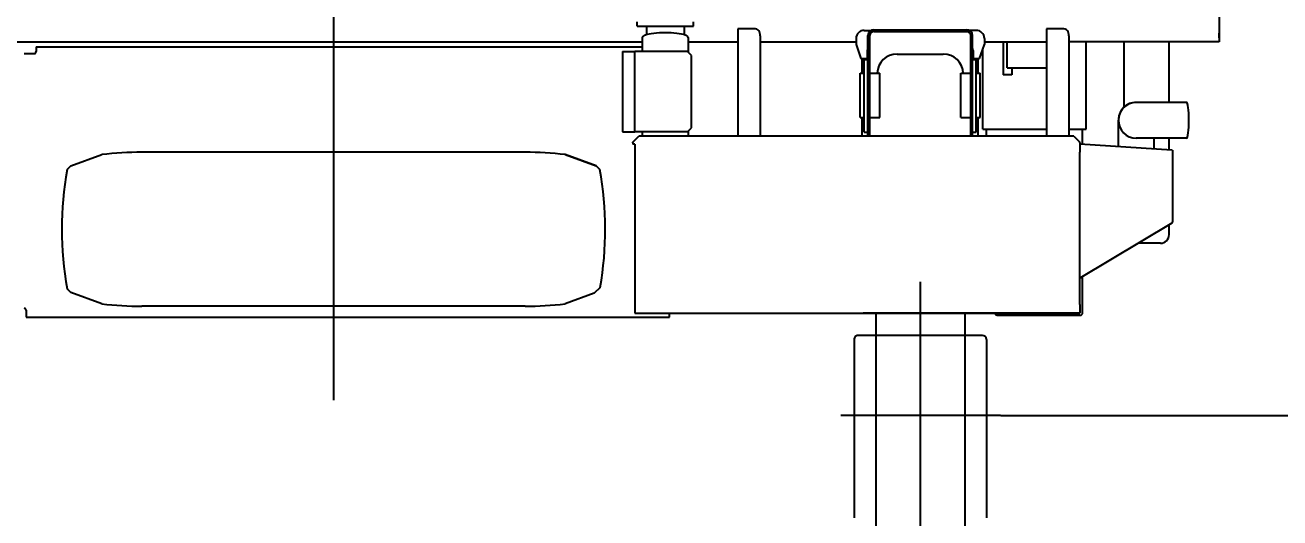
# Model space of a CAD drawing. Extents: x -31701 to 37626, y -27136 to 32271.
# Drawn here: x -23606 to -20474, y 16088 to 17317 of the extents above; entities that cross this region are included whole.
import ezdxf

# ---------------------------------------------------------------- set-up
doc = ezdxf.new("R2010")
doc.units = 0
doc.header["$PDMODE"] = 35
doc.layers.get('0').update_dxf_attribs({"linetype": 'CONTINUOUS'})
doc.layers.get('DEFPOINTS').update_dxf_attribs({"linetype": 'CONTINUOUS'})
doc.styles.add('MX_DIMTXSTY_2', font='txt.shx', dxfattribs={"width": 1.1, "bigfont": 'extfont.shx'})
doc.styles.add('MX_DIMTXSTY_3', font='txt.shx', dxfattribs={"width": 1.2, "bigfont": 'extfont.shx'})
doc.styles.add('MX_NOTE_STANDARD', font='txt.shx', dxfattribs={"bigfont": 'extfont.shx'})
doc.dimstyles.new('MXDIMSTYLE', dxfattribs={"dimtxt": 2.8, "dimasz": 2.5, "dimexe": 1, "dimexo": 0.5, "dimgap": 0.5, "dimtad": 1, "dimdsep": 46, "dimtxsty": 'MX_NOTE_STANDARD', "dimblk1": 'OPEN30', "dimblk2": 'OPEN30', "dimsah": 1, "dimcen": 2.5, "dimadec": 0, "dimazin": 0, "dimtfac": 1, "dimtmove": 0, "dimatfit": 3, "dimldrblk": 'OPEN30', "dimfxl": 1, "dimtzin": 0, "dimarcsym": 0})

# ---------------------------------------------------------------- blocks, each defined once
blk = doc.blocks.new('_OPEN30')
at = {"color": 0, "linetype": 'ByBlock', "lineweight": -2}
for p, q in [((-1, 0.267949), (0, 0)), ((0, 0), (-1, -0.267949)), ((0, 0), (-1, 0))]:
    blk.add_line(p, q, dxfattribs=at)
blk = doc.blocks.new('*D19')
at = {"color": 0, "linetype": 'Continuous', "lineweight": -2}
for p, q in [((-20888.337382, 21142.974889), (-18799.186747, 21142.974889)), ((-18800.186747, 21140.204889), (-18800.186747, 14645.744889)), ((-21170.769755, 14642.974889), (-18799.186747, 14642.974889))]:
    blk.add_line(p, q, dxfattribs=at)
at = {"layer": 'DEFPOINTS', "color": 0, "linetype": 'Continuous', "lineweight": 0}
for p in [(-20888.837382, 21142.974889), (-21171.269755, 14642.974889), (-18800.186747, 14642.974889)]:
    blk.add_point(p, dxfattribs=at)
at = {"color": 0, "linetype": 'Continuous', "lineweight": -2, "xscale": 2.77, "yscale": 2.77, "zscale": 2.77}
for p, rotation in [((-18800.186747, 21142.974889), 90), ((-18800.186747, 14642.974889), 270)]:
    blk.add_blockref('_OPEN30', p, dxfattribs=dict(at, rotation=rotation))
at = {"color": 0, "linetype": 'Continuous', "insert": (-18950.686747, 17892.974889), "char_height": 300, "attachment_point": 5, "rotation": 90, "line_spacing_factor": 0.792857, "style": 'MX_DIMTXSTY_2'}
blk.add_mtext('\\A1;6500', dxfattribs=at)
blk = doc.blocks.new('*D18')
at = {"color": 0, "linetype": 'Continuous', "lineweight": -2}
for p, q in [((-20888.337395, 19442.974889), (-19773.995477, 19442.974889)), ((-19774.995477, 19440.204889), (-19774.995477, 16345.744889)), ((-21170.769646, 16342.974889), (-19773.995477, 16342.974889))]:
    blk.add_line(p, q, dxfattribs=at)
at = {"layer": 'DEFPOINTS', "color": 0, "linetype": 'Continuous', "lineweight": 0}
for p in [(-20888.837395, 19442.974889), (-21171.269646, 16342.974889), (-19774.995477, 16342.974889)]:
    blk.add_point(p, dxfattribs=at)
at = {"color": 0, "linetype": 'Continuous', "lineweight": -2, "xscale": 2.77, "yscale": 2.77, "zscale": 2.77}
for p, rotation in [((-19774.995477, 19442.974889), 90), ((-19774.995477, 16342.974889), 270)]:
    blk.add_blockref('_OPEN30', p, dxfattribs=dict(at, rotation=rotation))
at = {"color": 0, "linetype": 'Continuous', "insert": (-19925.495477, 17892.974889), "char_height": 300, "attachment_point": 5, "rotation": 90, "line_spacing_factor": 0.792857, "style": 'MX_DIMTXSTY_3'}
blk.add_mtext('\\A1;3100', dxfattribs=at)

msp = doc.modelspace()

# ---------------------------------------------------------------- linework, layer by layer
at = {"color": 104, "linetype": 'Continuous'}
for p, q in [((-22836, 19352.91), (-22836, 16381.37)), ((-20626, 18510.97), (-20626, 17274.97)), ((-20626, 17389.67), (-20626, 17296.97)), ((-22078, 17314.37), (-22078, 17325.22)), ((-21938, 17314.37), (-21938, 17325.05)), ((-22078, 17314.37), (-21938, 17314.37)), ((-22065.41, 17286.43), (-22065.42, 17250.97)), ((-22055.25, 17314.37), (-22055.26, 17293.01)), ((-21961.25, 17314.37), (-21961.26, 17292.98)), ((-21951.11, 17286.4), (-21951.12, 17249.39)), ((-21827, 17307.82), (-21827, 17040.17)), ((-21787, 17307.82), (-21827, 17307.82)), ((-21771, 17290.44), (-21771, 17040.17)), ((-21057, 17307.82), (-21057, 17040.17)), ((-21017, 17307.82), (-21057, 17307.82)), ((-21001, 17290.44), (-21001, 17040.17)), ((-20626, 17285.14), (-20626, 17296.97)), ((-23673.55, 17274.97), (-22065.41, 17274.97)), ((-23578, 17263.27), (-22065.42, 17263.27)), ((-23578, 17263.27), (-23578, 17250.97)), ((-21951.11, 17274.97), (-21827, 17274.97)), ((-21771, 17274.97), (-21532, 17274.97)), ((-21212, 17274.97), (-21057, 17274.97)), ((-20901, 17274.97), (-21001, 17274.97)), ((-20889, 17274.97), (-20901, 17274.97)), ((-20626, 17274.97), (-20889, 17274.97)), ((-20864.2, 17274.97), (-20864.2, 17111.52)), ((-20751, 17124.36), (-20751, 17274.97)), ((-23608, 17245.97), (-23603.13, 17245.97)), ((-23603.13, 17245.97), (-23583, 17245.97)), ((-22115, 17250.97), (-22087, 17250.97)), ((-22115, 17250.97), (-22115, 17050.97)), ((-22087, 17250.97), (-22085, 17250.97)), ((-22085, 17250.97), (-22083.71, 17250.97)), ((-22044.89, 17250.97), (-22083.71, 17250.97)), ((-22041.89, 17250.97), (-22044.89, 17250.97)), ((-21952.7, 17250.97), (-22041.89, 17250.97)), ((-21942.7, 17240.97), (-21952.7, 17250.97)), ((-21942.7, 17060.97), (-21942.7, 17240.97)), ((-20799.42, 17124.36), (-20832.9, 17124.36)), ((-20799.42, 17124.36), (-20832.9, 17124.36)), ((-20707.5, 17124.36), (-20799.42, 17124.36)), ((-20707.5, 17124.36), (-20799.42, 17124.36)), ((-20877.45, 17072.1), (-20877.45, 17079.74)), ((-20877.45, 17072.1), (-20877.45, 17079.74)), ((-20877.45, 17013.69), (-20877.45, 17072.1)), ((-20877.45, 17013.69), (-20877.45, 17072.1)), ((-22115, 17050.97), (-22087, 17050.97)), ((-22089, 17025.17), (-22074, 17040.17)), ((-22089, 17025.17), (-22074, 17040.17)), ((-22087, 17050.97), (-22085, 17050.97)), ((-22085, 17050.97), (-22083.71, 17050.97)), ((-22044.89, 17050.97), (-22083.71, 17050.97)), ((-20989, 17040.17), (-22074, 17040.17)), ((-20989, 17040.17), (-22074, 17040.17)), ((-22065.47, 17050.97), (-22065.47, 17040.17)), ((-22041.89, 17050.97), (-22044.89, 17050.97)), ((-21952.7, 17050.97), (-22041.89, 17050.97)), ((-21952.7, 17050.97), (-21942.7, 17060.97)), ((-21951.17, 17052.51), (-21951.17, 17040.17)), ((-20989, 17040.17), (-20974, 17025.17)), ((-20989, 17040.17), (-20974, 17025.17)), ((-20799.42, 17035.26), (-20832.9, 17035.26)), ((-20799.42, 17035.26), (-20815.45, 17035.26)), ((-20707.5, 17035.26), (-20799.42, 17035.26)), ((-20707.5, 17035.26), (-20799.42, 17035.26)), ((-20788.35, 17008.61), (-20788.35, 17035.26)), ((-20788.35, 17008.01), (-20788.35, 17035.26)), ((-20751, 17005.62), (-20751, 17035.26)), ((-22089, 17023.77), (-22089, 17025.17)), ((-22089, 17023.77), (-22089, 17025.17)), ((-22089, 17023.77), (-22089, 17021.77)), ((-22089, 17023.77), (-22089, 17021.77)), ((-22089, 17021.77), (-22089, 17020.17)), ((-22084, 17020.17), (-22089, 17020.17)), ((-22084, 17020.17), (-22084, 16598.57)), ((-20974, 17023.77), (-20974, 17025.17)), ((-20974, 17023.77), (-20974, 17025.17)), ((-20974, 17023.77), (-20974, 17021.77)), ((-20974, 17023.77), (-20974, 17021.77)), ((-20974, 17021.77), (-20974, 17000.17)), ((-20974, 17021.77), (-20974, 17000.17)), ((-20744, 17005.17), (-20974, 17019.86)), ((-20744, 17005.17), (-20974, 17019.86)), ((-20744, 17005.17), (-20742.4, 17005.17)), ((-20744, 17005.17), (-20742.4, 17005.17)), ((-20742.4, 17005.17), (-20742.4, 16826.31)), ((-20742.4, 17005.17), (-20742.4, 16826.31)), ((-23491.54, 16965.97), (-23414, 16994.06)), ((-22345.52, 16999.98), (-23314, 16999.98)), ((-22258, 16994.06), (-22180.46, 16965.97)), ((-22180.46, 16965.98), (-22257.96, 16994.07)), ((-20974, 16620.17), (-20974, 17000.17)), ((-20974, 16620.17), (-20974, 17000.17)), ((-23500.91, 16956.6), (-23491.54, 16965.97)), ((-22180.47, 16965.97), (-22171.1, 16956.6)), ((-20744.16, 16823.22), (-20974, 16686.29)), ((-20744.16, 16823.22), (-20974, 16686.29)), ((-20751, 16794.57), (-20751, 16819.14)), ((-20772.6, 16772.97), (-20828.5, 16772.97)), ((-23491.54, 16649.97), (-23500.9, 16659.33)), ((-22170.47, 16662.97), (-22185.18, 16648.26)), ((-23414, 16621.87), (-23491.54, 16649.97)), ((-22185.18, 16648.26), (-22258, 16621.87)), ((-23603.13, 16605.97), (-23603.13, 16588.67)), ((-22358, 16615.97), (-23314, 16615.97)), ((-22084, 16598.57), (-20974, 16598.57)), ((-22084, 16598.57), (-21514.03, 16598.57)), ((-21997.7, 16588.67), (-21997.7, 16598.57)), ((-20974, 16598.57), (-21514.03, 16598.57)), ((-20974, 16620.17), (-20974, 16598.57)), ((-20974, 16620.17), (-20974, 16598.57)), ((-23603.13, 16588.67), (-21997.7, 16588.67))]:
    msp.add_line(p, q, dxfattribs=at)
at = {"color": 251, "linetype": 'Continuous'}
for p, q in [((-21532, 17283.98), (-21532, 17268.98)), ((-21512, 17303.98), (-21494.36, 17303.98)), ((-21502.5, 17040.17), (-21502.5, 17290.95)), ((-21498, 17040.17), (-21498, 17291.11)), ((-21488, 17305.44), (-21256, 17305.44)), ((-21488, 17301.11), (-21256, 17301.11)), ((-21232, 17303.98), (-21249.64, 17303.98)), ((-21246, 17040.17), (-21246, 17291.11)), ((-21241.5, 17040.17), (-21241.5, 17290.95)), ((-21212, 17283.98), (-21212, 17268.98)), ((-21532, 17268.98), (-21520, 17233.98)), ((-21504, 17253.98), (-21504, 17233.98)), ((-21240, 17253.98), (-21240, 17233.98)), ((-21224, 17233.98), (-21212, 17268.98)), ((-21216, 17057.78), (-21216, 17257.32)), ((-21165, 17274.97), (-21165, 17192.78)), ((-21155, 17210.85), (-21155, 17274.97)), ((-20958.01, 17057.78), (-20958.01, 17274.97)), ((-21520, 17233.98), (-21504, 17233.98)), ((-21516.5, 17196.97), (-21516.5, 17233.98)), ((-21511.5, 17050.11), (-21511.5, 17231.22)), ((-21511.5, 17231.22), (-21502.5, 17231.22)), ((-21510.5, 17231.22), (-21510.5, 17233.98)), ((-21429.5, 17244.95), (-21314.5, 17244.95)), ((-21241.5, 17231.22), (-21232.5, 17231.22)), ((-21240, 17233.98), (-21224, 17233.98)), ((-21233.5, 17231.22), (-21233.5, 17233.98)), ((-21232.5, 17050.11), (-21232.5, 17231.22)), ((-21227.5, 17196.97), (-21227.5, 17233.98)), ((-21522, 17086.97), (-21522, 17196.97)), ((-21522, 17196.97), (-21511.5, 17196.97)), ((-21498, 17196.97), (-21473, 17196.97)), ((-21473, 17086.97), (-21473, 17196.97)), ((-21271, 17196.97), (-21246, 17196.97)), ((-21271, 17086.97), (-21271, 17196.97)), ((-21232.5, 17196.97), (-21222, 17196.97)), ((-21222, 17086.97), (-21222, 17196.97)), ((-21143, 17192.78), (-21165, 17192.78)), ((-21155, 17210.85), (-21057, 17210.85)), ((-21143, 17210.85), (-21143, 17192.78)), ((-21522, 17086.97), (-21511.5, 17086.97)), ((-21516.5, 17040.17), (-21516.5, 17086.97)), ((-21498, 17086.97), (-21473, 17086.97)), ((-21271, 17086.97), (-21246, 17086.97)), ((-21232.5, 17086.97), (-21222, 17086.97)), ((-21227.5, 17040.17), (-21227.5, 17086.97)), ((-21511.5, 17050.11), (-21502.5, 17050.11)), ((-21241.5, 17050.11), (-21232.5, 17050.11)), ((-21216, 17057.78), (-21057, 17057.78)), ((-21207, 17040.17), (-21207, 17057.78)), ((-21001, 17057.78), (-20958.01, 17057.78)), ((-20967, 17019.41), (-20967, 17057.78)), ((-20967, 16596.77), (-20967, 16690.46)), ((-21372, 16676.42), (-21372, 14235.23)), ((-21483, 16598.57), (-21483, 14642.97)), ((-21261, 16598.57), (-21261, 14642.97)), ((-20970, 16593.77), (-20967, 16596.77)), ((-21180.01, 16593.77), (-20970, 16593.77)), ((-21537, 16532.97), (-21537, 16087.97)), ((-21217, 16542.97), (-21527, 16542.97)), ((-21207, 16532.97), (-21207, 16087.97)), ((-21171.27, 16342.97), (-21570.17, 16342.97))]:
    msp.add_line(p, q, dxfattribs=at)
at = {"color": 114, "linetype": 'Continuous'}
for p, q in [((-22115, 17250.97), (-22115, 17050.97)), ((-22115, 17250.97), (-22087, 17250.97)), ((-22087, 17250.97), (-22085, 17250.97)), ((-22085, 17250.97), (-22083.71, 17250.97)), ((-22085, 17250.97), (-22085, 17050.97)), ((-22044.89, 17250.97), (-22083.71, 17250.97)), ((-22041.89, 17250.97), (-22044.89, 17250.97)), ((-21952.7, 17250.97), (-22041.89, 17250.97)), ((-21942.7, 17240.97), (-21952.7, 17250.97)), ((-21942.7, 17060.97), (-21942.7, 17240.97)), ((-22115, 17050.97), (-22087, 17050.97)), ((-22087, 17050.97), (-22085, 17050.97)), ((-22085, 17050.97), (-22083.71, 17050.97)), ((-22044.89, 17050.97), (-22083.71, 17050.97)), ((-22041.89, 17050.97), (-22044.89, 17050.97)), ((-21952.7, 17050.97), (-22041.89, 17050.97)), ((-21952.7, 17050.97), (-21942.7, 17060.97))]:
    msp.add_line(p, q, dxfattribs=at)
at = {"color": 251, "linetype": 'Continuous'}
for centre, radius, start, end in [((-21512, 17283.98), 20, 90, 180), ((-21488, 17290.95), 14.5, 89.99998, 179.99996), ((-21488, 17291.11), 10, 89.99998, 179.99996), ((-21256.01, 17290.95), 14.5, 0.00004, 89.99998), ((-21256.01, 17291.11), 10, 0.00004, 89.99998), ((-21232, 17283.98), 20, 0, 90), ((-21490, 17253.98), 14, 153.27008, 179.99996), ((-21254, 17253.98), 14, 0, 26.81476), ((-21429.5, 17194.95), 50, 89.99998, 177.67868), ((-21314.5, 17194.95), 50, 2.32132, 89.99998), ((-21180.01, 16599.77), 6, 191.53702, 270), ((-21527, 16532.97), 10, 89.99996, 180), ((-21217, 16532.97), 10, 359.99998, 89.99996)]:
    msp.add_arc(centre, radius, start, end, dxfattribs=at)
at = {"color": 104, "linetype": 'Continuous'}
for centre, radius, start, end in [((-23583, 17250.97), 5, 270, 0), ((-20832.9, 17079.81), 44.55, 89.99725, 180.00003), ((-20832.9, 17079.81), 44.55, 89.99725, 180.00003), ((-20832.9, 17079.81), 44.55, 90.00003, 270.00003), ((-20832.9, 17079.82), 44.55, 89.54016, 176.99731), ((-20832.9, 17079.82), 44.55, 89.54016, 176.99731), ((-20832.9, 17079.81), 44.55, 180.00003, 269.99725), ((-23314, 16149.97), 850, 90.00004, 96.75635), ((-22358, 16149.97), 850, 83.24366, 90), ((-22664, 16807.97), 850, 169.92957, 190.07096), ((-23008, 16807.97), 850, 350.1779, 10.07002), ((-20746, 16826.31), 3.6, 300.78415, 360), ((-20746, 16826.31), 3.6, 300.78415, 360), ((-20772.6, 16794.57), 21.6, 270, 0), ((-23608.13, 16605.97), 5, 0, 88.5628), ((-23314, 17465.97), 850, 263.24365, 270), ((-22358, 17465.97), 850, 270, 276.75635)]:
    msp.add_arc(centre, radius, start, end, dxfattribs=at)
for centre, major_axis, ratio, start_param, end_param in [((-22008.26, 17286.41), (-57.15, 0.01), 0.202346, 3.1416103, 6.283203), ((-21787, 17295.16), (-16, 0), 0.791635, 3.8167242, 4.712389), ((-21787, 17290.44), (0, -20.21), 0.791591, 1.5707292, 2.2458991), ((-21017, 17295.16), (-16, 0), 0.791635, 3.8167242, 4.712389), ((-21017, 17290.44), (0, -20.21), 0.791591, 1.5707292, 2.2458983), ((-20707.5, 17079.81), (0, 44.55), 0.135591, 4.712377, 6.283167), ((-20707.5, 17079.81), (0, 44.55), 0.135591, 4.712377, 6.283167), ((-20707.5, 17079.81), (0, 44.55), 0.135591, 3.141587, 4.712377), ((-20707.5, 17079.81), (0, 44.55), 0.135591, 3.141587, 4.712377)]:
    msp.add_ellipse(centre, major_axis=major_axis, ratio=ratio, start_param=start_param, end_param=end_param, dxfattribs=at)

# ---------------------------------------------------------------- dimensions: what is measured, and where the dimension line sits
at = {"color": 7, "linetype": 'Continuous'}
for base, p1, p2, override, picture, middle in [((-18800.19, 14642.97), (-20888.84, 21142.97), (-21171.27, 14642.97), {"dimtxt": 300, "dimasz": 2.77, "dimdec": 1, "dimtxsty": 'MX_DIMTXSTY_2', "dimtzin": 8}, '*D19', (-18800.19, 17892.97)), ((-19775, 16342.97), (-20888.84, 19442.97), (-21171.27, 16342.97), {"dimtxt": 300, "dimasz": 2.77, "dimdec": 1, "dimtxsty": 'MX_DIMTXSTY_3', "dimtzin": 8}, '*D18', (-19775, 17892.97))]:
    dim = msp.add_linear_dim(base=base, p1=p1, p2=p2, angle=90, text='\\A1;<>', dimstyle='MXDIMSTYLE', override=override, dxfattribs=at)
    dim.commit()
    dim.dimension.update_dxf_attribs({"geometry": picture, "text_midpoint": middle, "dimtype": 160})

doc.saveas('drawing.dxf')
